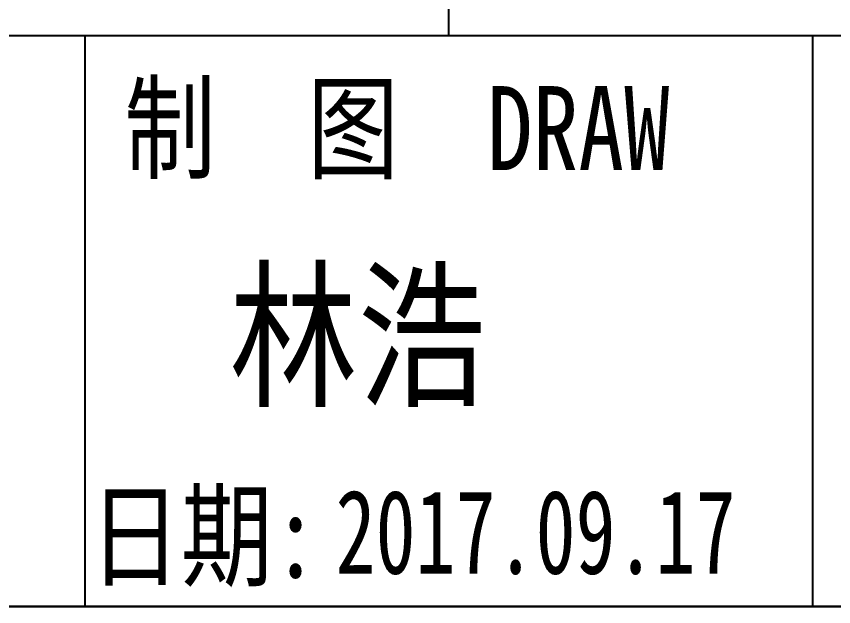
# Model space of a CAD drawing. Header units: millimetres. Extents: x 365448 to 367128, y -97739 to -95822.
# Drawn here: x 366466.8 to 366564.1, y -97684.8 to -97614.5 of the extents above; entities that cross this region are included whole.
import ezdxf
from ezdxf.enums import TextEntityAlignment as Align

# ---------------------------------------------------------------- set-up
doc = ezdxf.new("R2010")
doc.units = ezdxf.units.MM
doc.layers.add('图\\M+19E79\\M+195B6\\M+18E9A', color=7, linetype='Continuous')
doc.layers.add('图框', color=7, linetype='Continuous', lineweight=15)
doc.styles.add('国标', font='simfang.ttf', dxfattribs={"width": 0.8})

# ---------------------------------------------------------------- blocks, each defined once
blk = doc.blocks.new('GZDEH零件A3图框V01版')
at = {"layer": '图\\M+19E79\\M+195B6\\M+18E9A', "color": 9}
for p, q in [((3124.99, -1788.461), (3124.99, -1815.961)), ((3181.99, -1815.961), (3092.49, -1815.961)), ((3114.17, -1815.961), (3114.17, -1832.961)), ((3114.17, -1815.961), (3114.17, -1832.961)), ((3135.83, -1815.961), (3135.83, -1832.961)), ((3135.83, -1815.961), (3135.83, -1832.961))]:
    blk.add_line(p, q, dxfattribs=at)
at = {"layer": '图\\M+19E79\\M+195B6\\M+18E9A', "linetype": 'Continuous', "lineweight": 30}
blk.add_line((2882.49, -1832.961), (3272.49, -1832.961), dxfattribs=at)
at = {"layer": '图\\M+19E79\\M+195B6\\M+18E9A', "color": 9, "style": '国标', "width": 0.8}
for s, p in [('制  图', (3119.431, -1819.96)), ('日期:', (3117.713, -1832.097))]:
    blk.add_text(s, height=2.5, dxfattribs=at).set_placement(p, align=Align.CENTER)
blk.add_text(' DRAW', height=2.5, dxfattribs=at).set_placement((3124.776, -1819.96))

msp = doc.modelspace()

# ---------------------------------------------------------------- block references
at = {"layer": '图框', "xscale": 4, "yscale": 4, "zscale": 4}
msp.add_blockref('GZDEH零件A3图框V01版', (354018.318, -90352.985), dxfattribs=at)

# ---------------------------------------------------------------- texts
at = {"layer": '图\\M+19E79\\M+195B6\\M+18E9A', "color": 3, "style": '国标'}
for s, height, width, p in [('林浩', 14, 0.8, (366492.191, -97659.564)), ('2017.09.17', 10, 0.7, (366504.851, -97680.909))]:
    msp.add_text(s, height=height, dxfattribs=dict(at, width=width)).set_placement(p)

doc.saveas('drawing.dxf')
